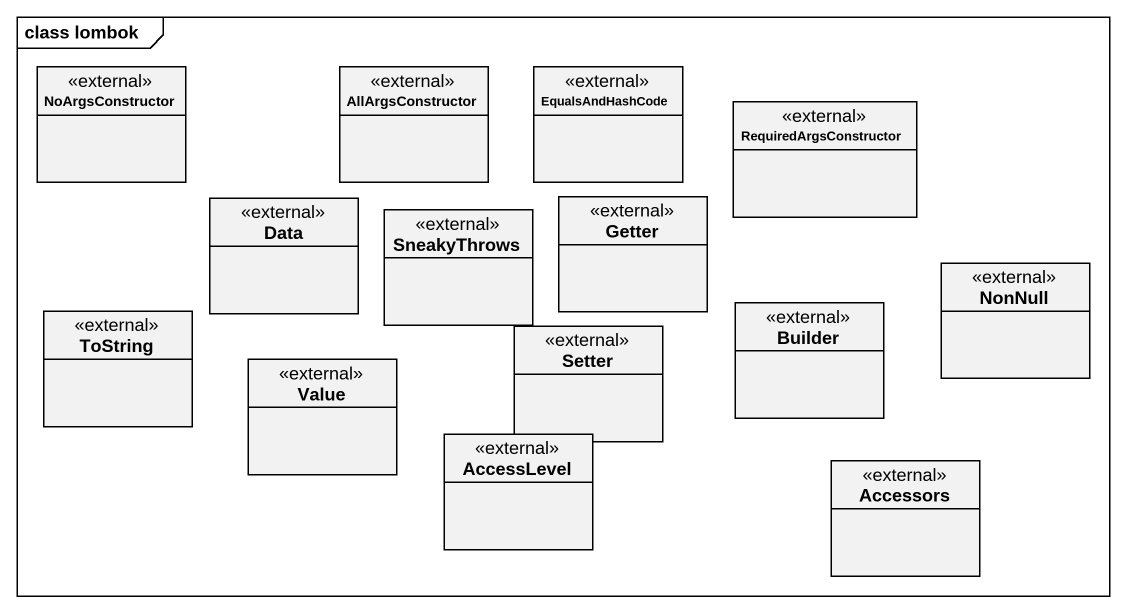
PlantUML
@startuml
mainframe class lombok
hide circle
hide empty members
class NoArgsConstructor <<external>>
class AllArgsConstructor <<external>>
class EqualsAndHashCode <<external>>
class RequiredArgsConstructor <<external>>
class Data <<external>>
class SneakyThrows <<external>>
class Getter <<external>>
class NonNull <<external>>
class ToString <<external>>
class Value <<external>>
class Setter <<external>>
class Builder <<external>>
class AccessLevel <<external>>
class Accessors <<external>>
@enduml
